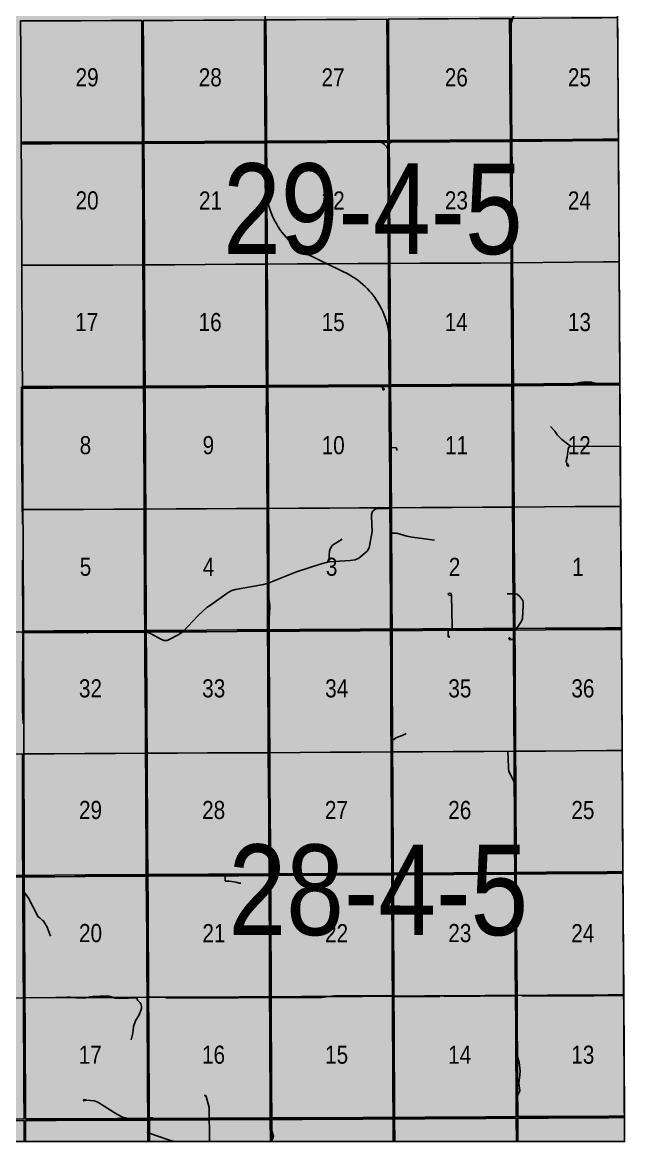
# Model space of a CAD drawing. Extents: x 639460 to 650829, y 5702863 to 5715975.
# Drawn here: x 646557.8 to 646823.9, y 5711990 to 5712484.1 of the extents above; entities that cross this region are included whole.
import ezdxf

# ---------------------------------------------------------------- set-up
doc = ezdxf.new("R2010")
doc.units = 0
doc.header["$LTSCALE"] = 5
doc.linetypes.add('DASHED2', pattern=[9.525, 6.35, -3.175])
doc.layers.add('Quarters', color=8, linetype='Continuous')
doc.layers.add('RoadSeg', color=57, linetype='DASHED2')
doc.layers.add('ROUTE-MAP-BACKGROUND-H', color=7, linetype='Continuous', true_color=0xf0ebff)
doc.styles.add('120', font='ARIALN.TTF', dxfattribs={"height": 13})

msp = doc.modelspace()

# ---------------------------------------------------------------- hatches: boundary and pattern name
at = {"layer": 'ROUTE-MAP-BACKGROUND-H'}
h = msp.add_hatch(color=256, dxfattribs=at)
h.dxf.hatch_style = 1
h.paths.add_polyline_path([(644722.08, 5712923.1), (644716.33, 5711989.96), (646823.87, 5711989.96), (646818.02, 5712923.32)])

# ---------------------------------------------------------------- linework, layer by layer
at = {"layer": 'Quarters'}
for points in [[(646820.43, 5712539.74), (646822.45, 5712216.13), (646822.45, 5712216.13), (646802.2, 5712216), (646775.42, 5712215.84), (646774.75, 5712215.84), (646747.95, 5712215.7), (646721.16, 5712215.56), (646720.49, 5712215.55), (646693.67, 5712215.42), (646666.86, 5712215.28), (646666.19, 5712215.27), (646639.38, 5712215.1), (646612.59, 5712214.92), (646611.92, 5712214.92), (646585.16, 5712214.81), (646558.35, 5712214.7), (646557.68, 5712214.7)], [(646557.68, 5712214.7), (646558.35, 5712214.7), (646585.16, 5712214.81), (646611.92, 5712214.92), (646612.59, 5712214.92), (646639.38, 5712215.1), (646666.19, 5712215.27), (646666.86, 5712215.28), (646693.67, 5712215.42), (646720.49, 5712215.55), (646721.16, 5712215.56), (646747.95, 5712215.7), (646774.75, 5712215.84), (646775.42, 5712215.84), (646802.2, 5712216), (646822.45, 5712216.13), (646823.87, 5711989.96), (646504.39, 5711989.96)]]:
    msp.add_lwpolyline(points, dxfattribs=at)
for points in [[(646733.26, 5712431.98), (646719.88, 5712431.9), (646719.79, 5712445.31), (646719.7, 5712458.71), (646719.61, 5712472.12), (646719.53, 5712485.52), (646732.9, 5712485.61), (646746.28, 5712485.69), (646759.65, 5712485.77), (646773.02, 5712485.85), (646773.11, 5712472.44), (646773.19, 5712459.03), (646773.29, 5712445.61), (646773.4, 5712432.19), (646760.02, 5712432.12), (646746.64, 5712432.05), (646733.26, 5712431.98)], [(646787.44, 5712432.32), (646774.07, 5712432.2), (646773.96, 5712445.62), (646773.86, 5712459.04), (646773.78, 5712472.45), (646773.69, 5712485.85), (646787.08, 5712485.95), (646800.46, 5712486.05), (646813.85, 5712486.14), (646820.76, 5712486.19), (646821.1, 5712432.63), (646814.2, 5712432.56), (646800.82, 5712432.44), (646787.44, 5712432.32)], [(646570.73, 5712431.19), (646557.35, 5712431.15), (646557.29, 5712444.55), (646557.22, 5712457.94), (646557.15, 5712471.34), (646557.08, 5712484.73), (646570.45, 5712484.78), (646583.83, 5712484.83), (646597.19, 5712484.88), (646610.56, 5712484.93), (646610.63, 5712471.53), (646610.71, 5712458.12), (646610.78, 5712444.72), (646610.85, 5712431.31), (646597.47, 5712431.27), (646584.1, 5712431.23), (646570.73, 5712431.19)], [(646624.89, 5712431.39), (646611.52, 5712431.31), (646611.45, 5712444.72), (646611.37, 5712458.12), (646611.3, 5712471.53), (646611.23, 5712484.93), (646624.61, 5712485), (646637.98, 5712485.08), (646651.36, 5712485.15), (646664.74, 5712485.22), (646664.81, 5712471.81), (646664.88, 5712458.41), (646664.95, 5712445), (646665.02, 5712431.6), (646651.65, 5712431.53), (646638.27, 5712431.46), (646624.89, 5712431.39)], [(646679.08, 5712431.68), (646665.69, 5712431.6), (646665.62, 5712445.01), (646665.55, 5712458.41), (646665.48, 5712471.82), (646665.41, 5712485.22), (646678.77, 5712485.3), (646692.13, 5712485.37), (646705.5, 5712485.45), (646718.86, 5712485.52), (646718.95, 5712472.12), (646719.03, 5712458.71), (646719.12, 5712445.31), (646719.21, 5712431.9), (646705.84, 5712431.83), (646692.47, 5712431.75), (646679.08, 5712431.68)], [(646733.58, 5712377.73), (646720.2, 5712377.65), (646720.12, 5712391.05), (646720.04, 5712404.44), (646719.96, 5712417.84), (646719.88, 5712431.23), (646733.26, 5712431.31), (646746.64, 5712431.38), (646760.02, 5712431.45), (646773.4, 5712431.52), (646773.48, 5712418.13), (646773.57, 5712404.73), (646773.65, 5712391.34), (646773.73, 5712377.94), (646760.35, 5712377.87), (646746.96, 5712377.8), (646733.58, 5712377.73)], [(646787.78, 5712378.07), (646774.4, 5712377.95), (646774.32, 5712391.34), (646774.24, 5712404.74), (646774.15, 5712418.13), (646774.07, 5712431.53), (646787.45, 5712431.65), (646800.83, 5712431.77), (646814.2, 5712431.9), (646821.1, 5712431.96), (646821.44, 5712378.38), (646814.55, 5712378.32), (646801.17, 5712378.19), (646787.78, 5712378.07)], [(646570.98, 5712376.91), (646557.6, 5712376.87), (646557.54, 5712390.28), (646557.48, 5712403.69), (646557.42, 5712417.09), (646557.36, 5712430.48), (646570.73, 5712430.52), (646584.1, 5712430.56), (646597.48, 5712430.6), (646610.85, 5712430.64), (646610.92, 5712417.24), (646610.99, 5712403.85), (646611.05, 5712390.44), (646611.12, 5712377.04), (646597.74, 5712376.99), (646584.36, 5712376.95), (646570.98, 5712376.91)], [(646625.18, 5712377.13), (646611.79, 5712377.04), (646611.72, 5712390.45), (646611.65, 5712403.85), (646611.59, 5712417.25), (646611.52, 5712430.65), (646624.9, 5712430.72), (646638.27, 5712430.79), (646651.65, 5712430.86), (646665.03, 5712430.93), (646665.12, 5712417.55), (646665.21, 5712404.18), (646665.28, 5712390.78), (646665.35, 5712377.38), (646651.96, 5712377.3), (646638.57, 5712377.21), (646625.18, 5712377.13)], [(646679.4, 5712377.45), (646666.02, 5712377.38), (646665.95, 5712390.78), (646665.88, 5712404.18), (646665.79, 5712417.56), (646665.69, 5712430.93), (646679.08, 5712431.01), (646692.47, 5712431.08), (646705.84, 5712431.16), (646719.21, 5712431.23), (646719.29, 5712417.84), (646719.37, 5712404.44), (646719.45, 5712391.05), (646719.53, 5712377.65), (646706.15, 5712377.58), (646692.77, 5712377.52), (646679.4, 5712377.45)], [(646625.45, 5712323.53), (646612.06, 5712323.44), (646611.99, 5712336.84), (646611.92, 5712350.24), (646611.86, 5712363.64), (646611.79, 5712377.04), (646625.18, 5712377.13), (646638.57, 5712377.21), (646651.96, 5712377.3), (646665.35, 5712377.38), (646665.42, 5712363.98), (646665.49, 5712350.59), (646665.56, 5712337.19), (646665.62, 5712323.79), (646652.23, 5712323.7), (646638.84, 5712323.62), (646625.45, 5712323.53)], [(646679.69, 5712323.86), (646666.29, 5712323.79), (646666.22, 5712337.19), (646666.16, 5712350.59), (646666.09, 5712363.99), (646666.02, 5712377.38), (646679.4, 5712377.45), (646692.77, 5712377.52), (646706.15, 5712377.58), (646719.53, 5712377.65), (646719.6, 5712364.26), (646719.68, 5712350.86), (646719.76, 5712337.47), (646719.84, 5712324.07), (646706.46, 5712324), (646693.09, 5712323.93), (646679.69, 5712323.86)], [(646733.9, 5712324.15), (646720.51, 5712324.07), (646720.43, 5712337.47), (646720.35, 5712350.86), (646720.27, 5712364.26), (646720.2, 5712377.65), (646733.58, 5712377.73), (646746.96, 5712377.8), (646760.35, 5712377.87), (646773.73, 5712377.94), (646773.81, 5712364.55), (646773.9, 5712351.15), (646773.98, 5712337.76), (646774.06, 5712324.37), (646760.67, 5712324.29), (646747.29, 5712324.22), (646733.9, 5712324.15)], [(646788.12, 5712324.49), (646774.73, 5712324.37), (646774.65, 5712337.77), (646774.57, 5712351.16), (646774.48, 5712364.56), (646774.4, 5712377.95), (646787.78, 5712378.07), (646801.17, 5712378.19), (646814.55, 5712378.32), (646821.44, 5712378.38), (646821.77, 5712324.78), (646814.89, 5712324.72), (646801.5, 5712324.6), (646788.12, 5712324.49)], [(646571.23, 5712323.33), (646557.85, 5712323.29), (646557.79, 5712336.69), (646557.73, 5712350.08), (646557.66, 5712363.48), (646557.6, 5712376.87), (646570.98, 5712376.91), (646584.36, 5712376.95), (646597.74, 5712376.99), (646611.12, 5712377.04), (646611.19, 5712363.64), (646611.25, 5712350.24), (646611.32, 5712336.84), (646611.39, 5712323.44), (646598, 5712323.4), (646584.61, 5712323.37), (646571.23, 5712323.33)], [(646571.48, 5712269.05), (646558.1, 5712269.01), (646558.04, 5712282.42), (646557.97, 5712295.82), (646557.91, 5712309.22), (646557.85, 5712322.62), (646571.23, 5712322.66), (646584.62, 5712322.7), (646598, 5712322.73), (646611.39, 5712322.77), (646611.45, 5712309.37), (646611.52, 5712295.97), (646611.58, 5712282.58), (646611.64, 5712269.18), (646598.26, 5712269.14), (646584.87, 5712269.1), (646571.48, 5712269.05)], [(646625.71, 5712269.27), (646612.31, 5712269.18), (646612.25, 5712282.58), (646612.19, 5712295.98), (646612.12, 5712309.37), (646612.06, 5712322.77), (646625.45, 5712322.86), (646638.84, 5712322.95), (646652.24, 5712323.03), (646665.63, 5712323.12), (646665.7, 5712309.72), (646665.77, 5712296.33), (646665.84, 5712282.93), (646665.91, 5712269.53), (646652.51, 5712269.45), (646639.11, 5712269.36), (646625.71, 5712269.27)], [(646679.98, 5712269.6), (646666.58, 5712269.54), (646666.51, 5712282.93), (646666.44, 5712296.33), (646666.37, 5712309.73), (646666.3, 5712323.13), (646679.69, 5712323.19), (646693.09, 5712323.26), (646706.47, 5712323.33), (646719.85, 5712323.4), (646719.93, 5712309.99), (646720.01, 5712296.59), (646720.09, 5712283.18), (646720.17, 5712269.77), (646706.77, 5712269.71), (646693.37, 5712269.65), (646679.98, 5712269.6)], [(646734.23, 5712269.86), (646720.84, 5712269.78), (646720.76, 5712283.19), (646720.68, 5712296.59), (646720.6, 5712310), (646720.51, 5712323.4), (646733.9, 5712323.48), (646747.29, 5712323.55), (646760.68, 5712323.62), (646774.07, 5712323.7), (646774.15, 5712310.3), (646774.23, 5712296.91), (646774.31, 5712283.51), (646774.4, 5712270.12), (646761.01, 5712270.03), (646747.62, 5712269.95), (646734.23, 5712269.86)], [(646788.46, 5712270.21), (646775.07, 5712270.12), (646774.98, 5712283.52), (646774.9, 5712296.91), (646774.82, 5712310.31), (646774.74, 5712323.7), (646788.12, 5712323.82), (646801.51, 5712323.93), (646814.89, 5712324.05), (646821.78, 5712324.11), (646822.11, 5712270.44), (646815.24, 5712270.39), (646801.85, 5712270.3), (646788.46, 5712270.21)], [(646571.75, 5712215.43), (646558.35, 5712215.37), (646558.29, 5712228.77), (646558.22, 5712242.17), (646558.16, 5712255.59), (646558.1, 5712269.01), (646571.48, 5712269.05), (646584.87, 5712269.1), (646598.26, 5712269.14), (646611.64, 5712269.18), (646611.71, 5712255.78), (646611.77, 5712242.38), (646611.84, 5712228.98), (646611.92, 5712215.59), (646598.54, 5712215.53), (646585.15, 5712215.48), (646571.75, 5712215.43)], [(646625.98, 5712215.68), (646612.59, 5712215.59), (646612.52, 5712228.99), (646612.45, 5712242.39), (646612.38, 5712255.78), (646612.31, 5712269.18), (646625.71, 5712269.27), (646639.11, 5712269.36), (646652.51, 5712269.45), (646665.91, 5712269.53), (646665.98, 5712256.13), (646666.05, 5712242.74), (646666.11, 5712229.34), (646666.16, 5712215.94), (646652.77, 5712215.86), (646639.38, 5712215.77), (646625.98, 5712215.68)], [(646680.26, 5712216.02), (646666.84, 5712215.95), (646666.78, 5712229.34), (646666.72, 5712242.74), (646666.65, 5712256.14), (646666.58, 5712269.54), (646679.98, 5712269.6), (646693.37, 5712269.65), (646706.77, 5712269.71), (646720.17, 5712269.77), (646720.25, 5712256.41), (646720.33, 5712243.05), (646720.4, 5712229.64), (646720.48, 5712216.22), (646707.08, 5712216.15), (646693.67, 5712216.08), (646680.26, 5712216.02)], [(646734.55, 5712216.3), (646721.15, 5712216.23), (646721.07, 5712229.64), (646721, 5712243.05), (646720.92, 5712256.41), (646720.84, 5712269.78), (646734.23, 5712269.86), (646747.62, 5712269.95), (646761.01, 5712270.03), (646774.4, 5712270.12), (646774.48, 5712256.72), (646774.56, 5712243.33), (646774.65, 5712229.92), (646774.74, 5712216.51), (646761.34, 5712216.44), (646747.95, 5712216.37), (646734.55, 5712216.3)], [(646788.8, 5712216.59), (646775.41, 5712216.51), (646775.32, 5712229.92), (646775.23, 5712243.33), (646775.15, 5712256.73), (646775.07, 5712270.12), (646788.46, 5712270.21), (646801.85, 5712270.3), (646815.24, 5712270.39), (646822.11, 5712270.44), (646822.45, 5712216.8), (646815.58, 5712216.75), (646802.19, 5712216.67), (646788.8, 5712216.59)], [(646571.95, 5712161.2), (646558.51, 5712161.13), (646558.47, 5712174.52), (646558.43, 5712187.91), (646558.39, 5712201.31), (646558.35, 5712214.7), (646571.75, 5712214.76), (646585.16, 5712214.81), (646598.54, 5712214.86), (646611.92, 5712214.92), (646612, 5712201.53), (646612.08, 5712188.14), (646612.17, 5712174.78), (646612.26, 5712161.42), (646598.82, 5712161.35), (646585.39, 5712161.27), (646571.95, 5712161.2)], [(646626.31, 5712161.48), (646612.93, 5712161.42), (646612.84, 5712174.78), (646612.75, 5712188.14), (646612.67, 5712201.53), (646612.59, 5712214.92), (646625.99, 5712215.01), (646639.38, 5712215.1), (646652.79, 5712215.19), (646666.19, 5712215.27), (646666.25, 5712201.85), (646666.32, 5712188.42), (646666.39, 5712175.04), (646666.45, 5712161.65), (646653.07, 5712161.6), (646639.69, 5712161.54), (646626.31, 5712161.48)], [(646680.51, 5712161.75), (646667.12, 5712161.66), (646667.06, 5712175.04), (646666.99, 5712188.42), (646666.92, 5712201.85), (646666.86, 5712215.28), (646680.26, 5712215.35), (646693.67, 5712215.42), (646707.08, 5712215.48), (646720.49, 5712215.55), (646720.54, 5712202.17), (646720.59, 5712188.78), (646720.64, 5712175.41), (646720.69, 5712162.05), (646707.3, 5712161.95), (646693.9, 5712161.85), (646680.51, 5712161.75)], [(646734.78, 5712162.11), (646721.36, 5712162.05), (646721.31, 5712175.42), (646721.26, 5712188.78), (646721.21, 5712202.17), (646721.16, 5712215.56), (646734.55, 5712215.63), (646747.95, 5712215.7), (646761.35, 5712215.77), (646774.75, 5712215.84), (646774.83, 5712202.44), (646774.91, 5712189.05), (646774.98, 5712175.66), (646775.04, 5712162.28), (646761.62, 5712162.22), (646748.2, 5712162.17), (646734.78, 5712162.11)], [(646789.11, 5712162.39), (646775.71, 5712162.28), (646775.65, 5712175.67), (646775.58, 5712189.05), (646775.5, 5712202.45), (646775.42, 5712215.84), (646788.81, 5712215.92), (646802.2, 5712216), (646815.59, 5712216.08), (646822.45, 5712216.13), (646822.79, 5712162.68), (646815.91, 5712162.62), (646802.51, 5712162.51), (646789.11, 5712162.39)], [(646517.93, 5712107.3), (646504.58, 5712107.23), (646504.53, 5712120.63), (646504.47, 5712134.03), (646504.42, 5712147.43), (646504.37, 5712160.83), (646517.74, 5712160.9), (646531.11, 5712160.98), (646544.48, 5712161.05), (646557.84, 5712161.12), (646557.88, 5712147.71), (646557.93, 5712134.3), (646557.97, 5712120.91), (646558.01, 5712107.51), (646544.65, 5712107.44), (646531.29, 5712107.37), (646517.93, 5712107.3)], [(646572.15, 5712107.6), (646558.68, 5712107.52), (646558.64, 5712120.91), (646558.59, 5712134.31), (646558.55, 5712147.72), (646558.51, 5712161.13), (646571.95, 5712161.2), (646585.39, 5712161.27), (646598.82, 5712161.35), (646612.26, 5712161.42), (646612.34, 5712148.03), (646612.43, 5712134.64), (646612.51, 5712121.24), (646612.59, 5712107.85), (646599.11, 5712107.77), (646585.63, 5712107.69), (646572.15, 5712107.6)], [(646626.66, 5712107.91), (646613.26, 5712107.86), (646613.18, 5712121.25), (646613.1, 5712134.64), (646613.01, 5712148.03), (646612.93, 5712161.42), (646626.31, 5712161.48), (646639.69, 5712161.54), (646653.07, 5712161.6), (646666.45, 5712161.65), (646666.54, 5712148.27), (646666.64, 5712134.89), (646666.73, 5712121.5), (646666.83, 5712108.11), (646653.44, 5712108.04), (646640.06, 5712107.97), (646626.66, 5712107.91)], [(646680.87, 5712108.2), (646667.5, 5712108.12), (646667.4, 5712121.51), (646667.31, 5712134.89), (646667.21, 5712148.28), (646667.12, 5712161.66), (646680.51, 5712161.75), (646693.9, 5712161.85), (646707.3, 5712161.95), (646720.69, 5712162.05), (646720.78, 5712148.65), (646720.87, 5712135.25), (646720.95, 5712121.85), (646721.03, 5712108.44), (646707.64, 5712108.36), (646694.24, 5712108.28), (646680.87, 5712108.2)], [(646735.1, 5712108.52), (646721.69, 5712108.44), (646721.62, 5712121.85), (646721.54, 5712135.26), (646721.45, 5712148.65), (646721.36, 5712162.05), (646734.78, 5712162.11), (646748.2, 5712162.17), (646761.62, 5712162.22), (646775.04, 5712162.28), (646775.11, 5712148.9), (646775.18, 5712135.53), (646775.25, 5712122.14), (646775.32, 5712108.76), (646761.91, 5712108.68), (646748.5, 5712108.59), (646735.1, 5712108.52)], [(646789.4, 5712108.86), (646775.99, 5712108.76), (646775.92, 5712122.15), (646775.85, 5712135.53), (646775.78, 5712148.91), (646775.71, 5712162.28), (646789.11, 5712162.39), (646802.51, 5712162.51), (646815.91, 5712162.62), (646822.79, 5712162.68), (646823.12, 5712109.1), (646816.22, 5712109.05), (646802.81, 5712108.95), (646789.4, 5712108.86)], [(646518.18, 5712053.09), (646504.79, 5712052.96), (646504.73, 5712066.36), (646504.68, 5712079.76), (646504.63, 5712093.16), (646504.58, 5712106.56), (646517.94, 5712106.63), (646531.29, 5712106.7), (646544.65, 5712106.77), (646558.01, 5712106.84), (646558.08, 5712093.5), (646558.16, 5712080.17), (646558.23, 5712066.82), (646558.31, 5712053.47), (646544.94, 5712053.35), (646531.56, 5712053.22), (646518.18, 5712053.09)], [(646572.46, 5712053.53), (646558.98, 5712053.48), (646558.9, 5712066.82), (646558.83, 5712080.17), (646558.75, 5712093.51), (646558.68, 5712106.85), (646572.16, 5712106.93), (646585.64, 5712107.02), (646599.11, 5712107.1), (646612.59, 5712107.18), (646612.68, 5712093.8), (646612.77, 5712080.42), (646612.85, 5712067.06), (646612.92, 5712053.7), (646599.44, 5712053.64), (646585.95, 5712053.59), (646572.46, 5712053.53)], [(646626.97, 5712053.75), (646613.59, 5712053.7), (646613.52, 5712067.06), (646613.44, 5712080.42), (646613.35, 5712093.81), (646613.26, 5712107.19), (646626.66, 5712107.24), (646640.06, 5712107.3), (646653.45, 5712107.37), (646666.84, 5712107.44), (646666.89, 5712094.06), (646666.95, 5712080.67), (646667, 5712067.28), (646667.05, 5712053.89), (646653.7, 5712053.84), (646640.35, 5712053.79), (646626.97, 5712053.75)], [(646681.12, 5712053.97), (646667.72, 5712053.91), (646667.67, 5712067.29), (646667.61, 5712080.67), (646667.56, 5712094.06), (646667.51, 5712107.45), (646680.88, 5712107.53), (646694.25, 5712107.61), (646707.64, 5712107.69), (646721.03, 5712107.77), (646721.1, 5712094.36), (646721.16, 5712080.96), (646721.24, 5712067.56), (646721.31, 5712054.16), (646707.92, 5712054.09), (646694.52, 5712054.03), (646681.12, 5712053.97)], [(646735.41, 5712054.25), (646721.98, 5712054.16), (646721.91, 5712067.56), (646721.83, 5712080.96), (646721.76, 5712094.37), (646721.7, 5712107.77), (646735.1, 5712107.85), (646748.5, 5712107.92), (646761.91, 5712108.01), (646775.33, 5712108.09), (646775.41, 5712094.7), (646775.5, 5712081.31), (646775.59, 5712067.92), (646775.68, 5712054.53), (646762.26, 5712054.43), (646748.84, 5712054.34), (646735.41, 5712054.25)], [(646789.76, 5712054.61), (646776.35, 5712054.53), (646776.26, 5712067.92), (646776.17, 5712081.31), (646776.08, 5712094.7), (646776, 5712108.09), (646789.4, 5712108.19), (646802.81, 5712108.28), (646816.23, 5712108.38), (646823.13, 5712108.43), (646823.46, 5712054.82), (646816.58, 5712054.78), (646803.17, 5712054.69), (646789.76, 5712054.61)], [(646518.38, 5711999.5), (646505.02, 5711999.35), (646504.96, 5712012.75), (646504.9, 5712026.15), (646504.84, 5712039.55), (646504.79, 5712052.96), (646518.18, 5712053.09), (646531.56, 5712053.22), (646544.94, 5712053.35), (646558.31, 5712053.47), (646558.38, 5712040.08), (646558.44, 5712026.69), (646558.51, 5712013.32), (646558.58, 5711999.95), (646545.16, 5711999.8), (646531.74, 5711999.65), (646518.38, 5711999.5)], [(646572.75, 5712000), (646559.25, 5711999.95), (646559.18, 5712013.32), (646559.11, 5712026.69), (646559.05, 5712040.08), (646558.98, 5712053.48), (646572.46, 5712053.53), (646585.95, 5712053.59), (646599.44, 5712053.64), (646612.92, 5712053.7), (646613.01, 5712040.31), (646613.09, 5712026.92), (646613.17, 5712013.54), (646613.25, 5712000.16), (646599.75, 5712000.11), (646586.25, 5712000.06), (646572.75, 5712000)], [(646627.29, 5712000.22), (646613.92, 5712000.17), (646613.84, 5712013.55), (646613.76, 5712026.92), (646613.68, 5712040.31), (646613.59, 5712053.7), (646626.97, 5712053.75), (646640.35, 5712053.79), (646653.7, 5712053.84), (646667.05, 5712053.89), (646667.13, 5712040.52), (646667.21, 5712027.15), (646667.29, 5712013.77), (646667.37, 5712000.4), (646654.01, 5712000.33), (646640.65, 5712000.27), (646627.29, 5712000.22)], [(646681.43, 5712000.45), (646668.04, 5712000.4), (646667.96, 5712013.78), (646667.88, 5712027.15), (646667.8, 5712040.53), (646667.72, 5712053.91), (646681.12, 5712053.97), (646694.52, 5712054.03), (646707.92, 5712054.09), (646721.31, 5712054.16), (646721.39, 5712040.77), (646721.47, 5712027.38), (646721.54, 5712014), (646721.62, 5712000.62), (646708.22, 5712000.56), (646694.83, 5712000.51), (646681.43, 5712000.45)], [(646735.7, 5712000.71), (646722.28, 5712000.62), (646722.21, 5712014), (646722.14, 5712027.39), (646722.06, 5712040.77), (646721.98, 5712054.16), (646735.41, 5712054.25), (646748.84, 5712054.34), (646762.26, 5712054.43), (646775.68, 5712054.53), (646775.76, 5712041.13), (646775.83, 5712027.72), (646775.91, 5712014.35), (646775.98, 5712000.97), (646762.55, 5712000.88), (646749.12, 5712000.79), (646735.7, 5712000.71)], [(646790.07, 5712001.05), (646776.65, 5712000.98), (646776.58, 5712014.35), (646776.5, 5712027.73), (646776.43, 5712041.13), (646776.35, 5712054.53), (646789.76, 5712054.61), (646803.17, 5712054.69), (646816.58, 5712054.78), (646823.46, 5712054.82), (646823.8, 5712001.22), (646816.9, 5712001.19), (646803.49, 5712001.12), (646790.07, 5712001.05)], [(646558.63, 5711989.96), (646505.06, 5711989.96), (646505.02, 5711998.68), (646518.38, 5711998.83), (646531.74, 5711998.98), (646545.16, 5711999.13), (646558.58, 5711999.28), (646558.63, 5711989.96)], [(646613.31, 5711989.96), (646559.3, 5711989.96), (646559.25, 5711999.28), (646572.75, 5711999.33), (646586.25, 5711999.39), (646599.75, 5711999.44), (646613.26, 5711999.49), (646613.31, 5711989.96)], [(646667.42, 5711989.96), (646613.98, 5711989.96), (646613.93, 5711999.5), (646627.29, 5711999.55), (646640.66, 5711999.6), (646654.01, 5711999.66), (646667.37, 5711999.73), (646667.42, 5711989.96)], [(646721.67, 5711989.96), (646668.09, 5711989.96), (646668.04, 5711999.73), (646681.44, 5711999.78), (646694.83, 5711999.84), (646708.23, 5711999.89), (646721.62, 5711999.95), (646721.67, 5711989.96)], [(646776.05, 5711989.96), (646722.34, 5711989.96), (646722.29, 5711999.95), (646735.7, 5712000.04), (646749.12, 5712000.12), (646762.55, 5712000.21), (646775.99, 5712000.31), (646776.05, 5711989.96)], [(646823.87, 5711989.96), (646776.72, 5711989.96), (646776.66, 5712000.31), (646790.07, 5712000.38), (646803.49, 5712000.45), (646816.91, 5712000.52), (646823.8, 5712000.55), (646823.87, 5711989.96)]]:
    msp.add_lwpolyline(points, close=True, dxfattribs=at)
at = {"layer": 'RoadSeg'}
for p, q in [((646611.09, 5712430.97), (646611.11, 5712431.53)), ((646721.61, 5712431.5), (646715.67, 5712431.41)), ((646773.59, 5712431.83), (646721.61, 5712431.5)), ((646557.02, 5712430.8), (646611.09, 5712430.97)), ((646611.08, 5712430.66), (646611.09, 5712430.97)), ((646666.03, 5712431.24), (646665.36, 5712431.3)), ((646611.22, 5712410.27), (646611.19, 5712415.87)), ((646611.42, 5712375.49), (646611.22, 5712410.27)), ((646666.05, 5712404.06), (646666.43, 5712404.22)), ((646611.45, 5712366.36), (646611.42, 5712375.49)), ((646611.69, 5712323.84), (646611.45, 5712366.36)), ((646719.08, 5712350.35), (646719.77, 5712350.77)), ((646611.7, 5712323.18), (646557.53, 5712323.01)), ((646611.7, 5712323.18), (646611.69, 5712323.84)), ((646611.72, 5712322.48), (646611.7, 5712323.18)), ((646665.89, 5712322.58), (646665.92, 5712323.51)), ((646716.96, 5712323.76), (646665.92, 5712323.51)), ((646720.14, 5712323.78), (646716.96, 5712323.76)), ((646716.97, 5712322.86), (646716.96, 5712323.76)), ((646774.3, 5712324), (646720.14, 5712323.78)), ((646797.76, 5712324.13), (646774.3, 5712324)), ((646797.76, 5712324.13), (646798.86, 5712324.19)), ((646611.94, 5712264.5), (646611.72, 5712322.48)), ((646720.3, 5712296.28), (646720.9, 5712296.33)), ((646720.46, 5712269.6), (646719.39, 5712269.53)), ((646612, 5712254.94), (646611.94, 5712264.5)), ((646712.03, 5712266.31), (646712.03, 5712266.11)), ((646721.11, 5712258.65), (646720.51, 5712258.77)), ((646612.14, 5712236.71), (646612, 5712254.94)), ((646720.59, 5712245.11), (646720.58, 5712246.29)), ((646612.16, 5712222.62), (646612.14, 5712236.71)), ((646667.19, 5712225.99), (646667.08, 5712226.73)), ((646612.21, 5712215.16), (646612.16, 5712222.62)), ((646586.69, 5712215.16), (646558.04, 5712214.99)), ((646558.04, 5712214.7), (646558.04, 5712214.99)), ((646586.67, 5712214.23), (646586.68, 5712214.81)), ((646586.68, 5712214.81), (646586.69, 5712215.16)), ((646612.22, 5712214.92), (646612.21, 5712215.16)), ((646612.82, 5712214.92), (646612.21, 5712215.16)), ((646745.86, 5712216.02), (646720.76, 5712215.95)), ((646720.76, 5712215.55), (646720.76, 5712215.95)), ((646745.86, 5712215.68), (646745.86, 5712216.02)), ((646747.66, 5712216.01), (646745.86, 5712216.02)), ((646745.86, 5712213.59), (646745.86, 5712215.68)), ((646775.01, 5712216.15), (646747.66, 5712216.01)), ((646775.01, 5712215.84), (646775.01, 5712216.15)), ((646776.01, 5712216.15), (646775.01, 5712216.15)), ((646822.45, 5712216.47), (646776.01, 5712216.15)), ((646558.3, 5712107.02), (646504.27, 5712106.74)), ((646612.83, 5712107.5), (646558.3, 5712107.02)), ((646647.43, 5712107.66), (646612.83, 5712107.5)), ((646649.52, 5712107.67), (646647.43, 5712107.66)), ((646650.48, 5712107.61), (646649.52, 5712107.67)), ((646667.17, 5712107.76), (646667.15, 5712108.2)), ((646721.36, 5712108.16), (646667.17, 5712107.76)), ((646667.18, 5712106.93), (646667.17, 5712107.76)), ((646565.71, 5712088.58), (646565.32, 5712088.92)), ((646667.41, 5712053.52), (646667.37, 5712061.52)), ((646667.39, 5712053.09), (646667.41, 5712053.52)), ((646721.65, 5712053.99), (646721.65, 5712054.38)), ((646613.61, 5711993.91), (646612.79, 5711994.3))]:
    msp.add_line(p, q, dxfattribs=at)
for points in [[(646773.41, 5712481.98), (646773.72, 5712483.7), (646775.13, 5712487.69), (646775.23, 5712488.72), (646774.33, 5712508.1), (646773.88, 5712512.41)], [(646665.09, 5712483.24), (646665.09, 5712484.86), (646665.05, 5712491.57), (646665.04, 5712492.62)], [(646665.36, 5712431.3), (646665.35, 5712433.9), (646665.33, 5712437.13), (646665.28, 5712447.36), (646665.18, 5712465.88), (646665.09, 5712483.24)], [(646773.59, 5712431.83), (646773.33, 5712481.54), (646773.41, 5712481.98)], [(646611.11, 5712431.53), (646611.07, 5712442.86), (646610.99, 5712450.59), (646611.04, 5712458.05), (646611, 5712475.75)], [(646715.67, 5712431.41), (646713.51, 5712431.5), (646666.03, 5712431.24)], [(646719.53, 5712426.6), (646719.67, 5712430.06), (646719.95, 5712430.65), (646720.4, 5712431.1), (646721.61, 5712431.5)], [(646821.1, 5712432.34), (646813.31, 5712432.31), (646773.59, 5712431.83)], [(646774.3, 5712324), (646773.68, 5712417.67), (646773.59, 5712431.83)], [(646611.19, 5712415.87), (646611.21, 5712416.67), (646611.08, 5712430.66)], [(646611.09, 5712430.97), (646641.98, 5712431.14), (646653.39, 5712431.2), (646659.12, 5712431.3), (646665.36, 5712431.3)], [(646666.43, 5712404.22), (646666.31, 5712404.73), (646665.96, 5712406.55), (646665.66, 5712408.71), (646665.55, 5712410.1), (646665.49, 5712411.33), (646665.45, 5712413.29), (646665.41, 5712423.11), (646665.37, 5712429.39), (646665.36, 5712431.3)], [(646719.53, 5712426.6), (646719.21, 5712428.17), (646718.81, 5712429.12), (646717.84, 5712430.24), (646716.99, 5712430.87), (646715.67, 5712431.41)], [(646719.77, 5712350.77), (646719.96, 5712351.39), (646719.97, 5712354.16), (646719.5, 5712417.27), (646719.53, 5712426.6)], [(646665.63, 5712372.25), (646665.67, 5712378.49), (646665.46, 5712404.04), (646666.05, 5712404.06)], [(646719.08, 5712350.35), (646718.93, 5712350.95), (646718.5, 5712352.45), (646718.08, 5712353.74), (646717.5, 5712355.3), (646717, 5712356.49), (646716.36, 5712357.87), (646715.6, 5712359.31), (646714.87, 5712360.54), (646714.18, 5712361.62), (646713.52, 5712362.58), (646712.62, 5712363.78), (646711.88, 5712364.69), (646711.19, 5712365.5), (646710.35, 5712366.41), (646709.33, 5712367.44), (646708.25, 5712368.42), (646707.05, 5712369.43), (646705.98, 5712370.26), (646704.75, 5712371.13), (646703.71, 5712371.81), (646702.28, 5712372.67), (646700.95, 5712373.37), (646699.46, 5712374.11), (646697.69, 5712374.97), (646689.66, 5712378.86), (646685.78, 5712380.74), (646684.3, 5712381.47), (646683.01, 5712382.18), (646681.2, 5712383.29), (646679.89, 5712384.19), (646678.61, 5712385.17), (646677.6, 5712386), (646676.44, 5712387.04), (646675.38, 5712388.08), (646674.31, 5712389.22), (646673.44, 5712390.24), (646672.41, 5712391.55), (646671.59, 5712392.69), (646670.82, 5712393.86), (646669.9, 5712395.41), (646668.93, 5712397.26), (646668.32, 5712398.6), (646667.74, 5712400.04), (646667.15, 5712401.7), (646666.75, 5712403.02), (646666.43, 5712404.22)], [(646720.14, 5712323.78), (646720.13, 5712326.3), (646720.05, 5712340.68), (646720.04, 5712342.09), (646719.98, 5712344.18), (646719.87, 5712345.51), (646719.78, 5712346.41), (646719.56, 5712348.01), (646719.28, 5712349.5), (646719.08, 5712350.35)], [(646558.04, 5712214.99), (646557.79, 5712273.33), (646557.51, 5712304.89), (646557.53, 5712323.01)], [(646611.7, 5712323.18), (646651.59, 5712323.39), (646665.92, 5712323.51)], [(646716.97, 5712322.86), (646717.07, 5712321.93), (646717.4, 5712321.75), (646717.68, 5712322.01), (646717.62, 5712322.28), (646716.97, 5712322.86)], [(646720.3, 5712296.28), (646720.3, 5712298.21), (646720.22, 5712311.97), (646720.15, 5712322.8), (646720.14, 5712323.78)], [(646798.86, 5712324.19), (646801.16, 5712324.39), (646804.11, 5712325.08), (646806.59, 5712325.44), (646809.02, 5712325.27), (646811.33, 5712324.67), (646814.09, 5712324.39), (646821.77, 5712324.45)], [(646666.37, 5712236.51), (646666.37, 5712263.06), (646666.15, 5712292.29), (646665.99, 5712304.22), (646665.53, 5712312.36), (646665.89, 5712322.58)], [(646799.97, 5712297.01), (646796.06, 5712299.96), (646794.25, 5712301.91), (646793.03, 5712303.61), (646791.16, 5712305.73)], [(646720.46, 5712269.6), (646720.43, 5712273.47), (646720.36, 5712286.14), (646720.31, 5712294.3), (646720.3, 5712296.28)], [(646723.33, 5712295.13), (646723.15, 5712296.03), (646722.83, 5712296.41), (646720.9, 5712296.33)], [(646798.35, 5712289.16), (646798.12, 5712290.5), (646798.56, 5712292.12), (646799, 5712295.71), (646799.26, 5712296.5), (646799.97, 5712297.01)], [(646821.95, 5712296.99), (646803.8, 5712296.83), (646799.97, 5712297.01)], [(646798.35, 5712289.16), (646798.62, 5712288.26), (646799.05, 5712288.04), (646799.15, 5712288.31), (646798.87, 5712288.85), (646798.35, 5712289.16)], [(646719.39, 5712269.53), (646714.93, 5712269.52), (646713.75, 5712269.19), (646712.52, 5712268.09), (646712.02, 5712266.84), (646712.03, 5712266.31)], [(646720.51, 5712258.77), (646720.49, 5712263.43), (646720.46, 5712267.98), (646720.46, 5712269.6)], [(646712.03, 5712266.11), (646712.33, 5712259.37), (646710.99, 5712252.11), (646710.22, 5712250.63), (646706.43, 5712247.58), (646704.84, 5712246.83), (646702.64, 5712246.56), (646693.22, 5712245.96)], [(646720.58, 5712246.29), (646720.52, 5712257.03), (646720.51, 5712258.77)], [(646739.84, 5712255.54), (646730.08, 5712256.79), (646727.7, 5712257.26), (646723.27, 5712258.59), (646721.11, 5712258.65)], [(646693.22, 5712245.96), (646693.31, 5712248.93), (646693.53, 5712250.68), (646693.82, 5712251.71), (646694.83, 5712253.28), (646699.14, 5712255.99)], [(646693.22, 5712245.96), (646689.4, 5712244.97), (646678.87, 5712241.51), (646666.37, 5712236.51)], [(646720.76, 5712215.95), (646720.75, 5712216.75), (646720.68, 5712229.51), (646720.59, 5712244.39), (646720.59, 5712245.11)], [(646666.37, 5712236.51), (646664.35, 5712236), (646652.06, 5712233.76), (646650.42, 5712233.31), (646648.76, 5712232.42), (646640.49, 5712226.53), (646639.41, 5712225.9), (646635.57, 5712222.18), (646628.68, 5712215.03)], [(646667.08, 5712226.73), (646666.4, 5712231.78), (646666.37, 5712236.51)], [(646747.39, 5712231.04), (646747.19, 5712231.94), (646746.66, 5712232.09), (646746.12, 5712231.91), (646745.98, 5712231.61), (646746.27, 5712231.2), (646747.39, 5712231.04)], [(646747.66, 5712216.01), (646747.63, 5712217.17), (646747.39, 5712231.04)], [(646776.01, 5712216.15), (646776.51, 5712217.04), (646778.38, 5712219.81), (646778.75, 5712220.94), (646779.05, 5712226.66), (646779.05, 5712228.02), (646778.85, 5712228.86), (646777.56, 5712230.57), (646776.36, 5712231.6), (646775.67, 5712231.79), (646771.97, 5712231.86)], [(646666.52, 5712215.27), (646666.53, 5712215.79), (646667.19, 5712225.99)], [(646558.04, 5712214.99), (646538.78, 5712214.88), (646536.94, 5712214.73), (646536.21, 5712214.59)], [(646558.17, 5712174.54), (646557.91, 5712180.51), (646557.87, 5712189.64), (646558.04, 5712214.7)], [(646612.21, 5712215.16), (646607.39, 5712215.3), (646586.69, 5712215.16)], [(646612.83, 5712107.5), (646612.78, 5712140.28), (646612.22, 5712214.92)], [(646628.68, 5712215.03), (646626.59, 5712213.64), (646622.98, 5712211.75), (646621.76, 5712211.22), (646620.53, 5712211.19), (646619.31, 5712211.69), (646614.39, 5712214.33), (646612.82, 5712214.92)], [(646667.15, 5712108.2), (646666.48, 5712212.82), (646666.52, 5712215.27)], [(646721.03, 5712167.08), (646721.02, 5712168.87), (646720.98, 5712176.53), (646720.87, 5712197.93), (646720.82, 5712205.46), (646720.76, 5712214.58), (646720.76, 5712215.55)], [(646773.92, 5712211.61), (646774.75, 5712211.66), (646775.03, 5712211.95), (646775.01, 5712215.84)], [(646745.86, 5712213.59), (646745.9, 5712212.76), (646746.16, 5712212.58), (646746.54, 5712212.97), (646745.86, 5712213.59)], [(646773.92, 5712211.61), (646773.11, 5712212.4), (646772.87, 5712212.34), (646772.76, 5712212.08), (646772.89, 5712211.74), (646773.21, 5712211.44), (646773.92, 5712211.61)], [(646721.03, 5712167.08), (646721.9, 5712167.51), (646722.82, 5712168.22), (646725.59, 5712169.27), (646727.31, 5712170.15)], [(646721.36, 5712108.16), (646721.36, 5712108.71), (646721.34, 5712112.53), (646721.28, 5712121.06), (646721.21, 5712134.98), (646721.14, 5712148.7), (646721.05, 5712162.48), (646721.03, 5712167.08)], [(646775.53, 5712108.44), (646775.52, 5712120.85), (646775.48, 5712128.45), (646775.3, 5712147.61), (646774.78, 5712149.36), (646772.77, 5712153.42), (646772.54, 5712154.72), (646772.47, 5712159.39), (646772.34, 5712161.66), (646772.16, 5712162.39)], [(646565.32, 5712088.92), (646564.74, 5712089.4), (646564.36, 5712090.05), (646560.45, 5712097.72), (646558.45, 5712100.25), (646558.3, 5712107.02)], [(646647.43, 5712107.66), (646647.43, 5712107.56), (646647.41, 5712105.96), (646647.45, 5712105.18), (646647.48, 5712105.07), (646647.55, 5712105.01), (646649.2, 5712104.93), (646651.21, 5712104.64), (646652.68, 5712104.34), (646653.64, 5712104.07), (646654, 5712104.03), (646654.32, 5712104.08)], [(646667.17, 5712107.76), (646652.71, 5712107.71), (646650.48, 5712107.61)], [(646667.37, 5712061.52), (646667.23, 5712086.64), (646667.18, 5712102.23), (646667.18, 5712106.93)], [(646721.36, 5712108.16), (646724.11, 5712108.21), (646739.21, 5712108.27), (646747.53, 5712108.36), (646775.53, 5712108.44)], [(646721.65, 5712054.38), (646721.64, 5712056.45), (646721.61, 5712063.14), (646721.43, 5712093.47), (646721.37, 5712106.08), (646721.36, 5712108.16)], [(646775.53, 5712108.44), (646790.41, 5712108.49), (646800.06, 5712108.61), (646817.82, 5712108.66), (646823.13, 5712108.72)], [(646570.25, 5712080.72), (646568.76, 5712084.62), (646567.02, 5712087.57), (646566.75, 5712087.65), (646565.71, 5712088.58)], [(646608.6, 5712053.42), (646600.83, 5712053.15), (646598.8, 5712053.27), (646597.69, 5712053.77), (646596.06, 5712054.12), (646593.34, 5712054.3), (646591, 5712054.1), (646588.93, 5712053.96), (646587.63, 5712053.9), (646585.95, 5712053.48), (646585.01, 5712053.31), (646581.68, 5712053.37), (646578.96, 5712053.78), (646577.5, 5712053.76)], [(646605.97, 5712034.84), (646606.62, 5712037.79), (646606.91, 5712040.81), (646607.88, 5712043.28), (646609.45, 5712045.97), (646610.43, 5712048.77), (646610.46, 5712049.64), (646610.13, 5712050.75), (646609.87, 5712051.29), (646608.71, 5712052.35), (646608.62, 5712052.92), (646608.6, 5712053.42)], [(646667.41, 5712053.52), (646652.98, 5712053.51), (646608.6, 5712053.42)], [(646667.78, 5711989.96), (646668.65, 5711991.69), (646668.8, 5711992.32), (646667.97, 5711994.71), (646667.68, 5711996.11), (646667.55, 5712000.95), (646667.67, 5712003.74), (646667.51, 5712019.27), (646667.65, 5712022.8), (646667.46, 5712032.4), (646667.39, 5712053.09)], [(646721.65, 5712054.38), (646718.5, 5712054.48), (646695.38, 5712054.28), (646689.93, 5712053.57), (646667.41, 5712053.52)], [(646775.9, 5712054.32), (646742.18, 5712054.06), (646730.92, 5712053.98), (646721.65, 5712053.99)], [(646722.05, 5711989.96), (646722.03, 5711990.91), (646721.89, 5712009.49), (646721.76, 5712035), (646721.66, 5712053.05), (646721.65, 5712053.99)], [(646823.47, 5712054.46), (646819.61, 5712054.42), (646810.28, 5712054.39), (646775.9, 5712054.32)], [(646776.21, 5712000.7), (646776.23, 5712005.9), (646776.45, 5712009.86), (646776.7, 5712010.68), (646777.36, 5712011.7), (646777.62, 5712012.46), (646777.15, 5712015.74), (646777.62, 5712019.42), (646777.67, 5712021.08), (646777.28, 5712024.86), (646776.22, 5712028.65), (646776.11, 5712030.49), (646775.9, 5712054.32)], [(646586.24, 5712008.23), (646585.29, 5712008.59), (646584.85, 5712008.37), (646584.87, 5712008.1), (646585.14, 5712007.99), (646586.24, 5712008.23)], [(646613.53, 5712000.21), (646612.59, 5712000.07), (646607.66, 5712000.08), (646604.04, 5712000.35), (646602.02, 5712000.81), (646599.62, 5712002.11), (646591.12, 5712007.39), (646589.6, 5712007.9), (646586.24, 5712008.23)], [(646640.53, 5711989.96), (646640.35, 5712005), (646639.09, 5712009.9), (646638.74, 5712010.31), (646638.17, 5712010.26)], [(646613.53, 5712000.21), (646613.94, 5712000.47), (646615.47, 5712000.49)], [(646613.61, 5711993.91), (646613.6, 5711994.75), (646613.53, 5712000.21)], [(646626.25, 5711989.96), (646625.23, 5711990.05), (646622.81, 5711990.65), (646616.31, 5711992.83), (646613.61, 5711993.91)], [(646631.76, 5711989.96), (646631.12, 5711990.07), (646629.38, 5711989.96)]]:
    msp.add_lwpolyline(points, dxfattribs=at)

# ---------------------------------------------------------------- texts
at = {"layer": 'RoadSeg', "style": '120'}
for s, height, p in [('29', 8.004, (646581.34, 5712455.88)), ('28', 8.004, (646635.73, 5712455.87)), ('27', 8.004, (646689.96, 5712455.83)), ('26', 8.004, (646744.44, 5712455.86)), ('25', 8.004, (646798.82, 5712455.87)), ('20', 8.004, (646581.34, 5712401.51)), ('21', 8.004, (646635.85, 5712401.47)), ('22', 8.004, (646690.03, 5712401.47)), ('23', 8.004, (646744.47, 5712401.51)), ('24', 8.004, (646798.79, 5712401.47)), ('17', 8.004, (646581.19, 5712347.79)), ('16', 8.004, (646635.67, 5712347.81)), ('15', 8.004, (646690.05, 5712347.83)), ('14', 8.004, (646744.38, 5712347.79)), ('13', 8.004, (646798.79, 5712347.81)), ('8', 8, (646583.15, 5712293.45)), ('9', 8, (646637.46, 5712293.46)), ('10', 8.004, (646690.03, 5712293.45)), ('11', 8.004, (646744.53, 5712293.43)), ('12', 8.004, (646798.71, 5712293.42)), ('5', 8, (646583.2, 5712239.77)), ('4', 8, (646637.56, 5712239.74)), ('3', 8, (646691.92, 5712239.76)), ('2', 8, (646746.19, 5712239.72)), ('1', 8, (646800.69, 5712239.74)), ('32', 8.004, (646582.83, 5712186.08)), ('33', 8.004, (646637.27, 5712186.08)), ('34', 8.004, (646691.59, 5712186.08)), ('35', 8.004, (646745.99, 5712186.08)), ('36', 8.004, (646800.34, 5712186.07)), ('29', 8.004, (646582.85, 5712132.4)), ('28', 8.004, (646637.24, 5712132.39)), ('27', 8.004, (646691.47, 5712132.35)), ('26', 8.004, (646745.95, 5712132.38)), ('25', 8.004, (646800.34, 5712132.39)), ('20', 8.004, (646582.85, 5712078.03)), ('21', 8.004, (646637.36, 5712077.99)), ('22', 8.004, (646691.54, 5712077.99)), ('23', 8.004, (646745.98, 5712078.03)), ('24', 8.004, (646800.3, 5712077.99)), ('17', 8.004, (646582.7, 5712024.31)), ('16', 8.004, (646637.18, 5712024.33)), ('15', 8.004, (646691.56, 5712024.35)), ('14', 8.004, (646745.89, 5712024.31)), ('13', 8.004, (646800.3, 5712024.33))]:
    msp.add_text(s, height=height, dxfattribs=at).set_placement(p)
for s, p in [('29-4-5', (646646.49, 5712381.89)), ('28-4-5', (646648.91, 5712081.18))]:
    msp.add_text(s, height=39.983, rotation=359.9576, dxfattribs=at).set_placement(p)

doc.saveas('drawing.dxf')
